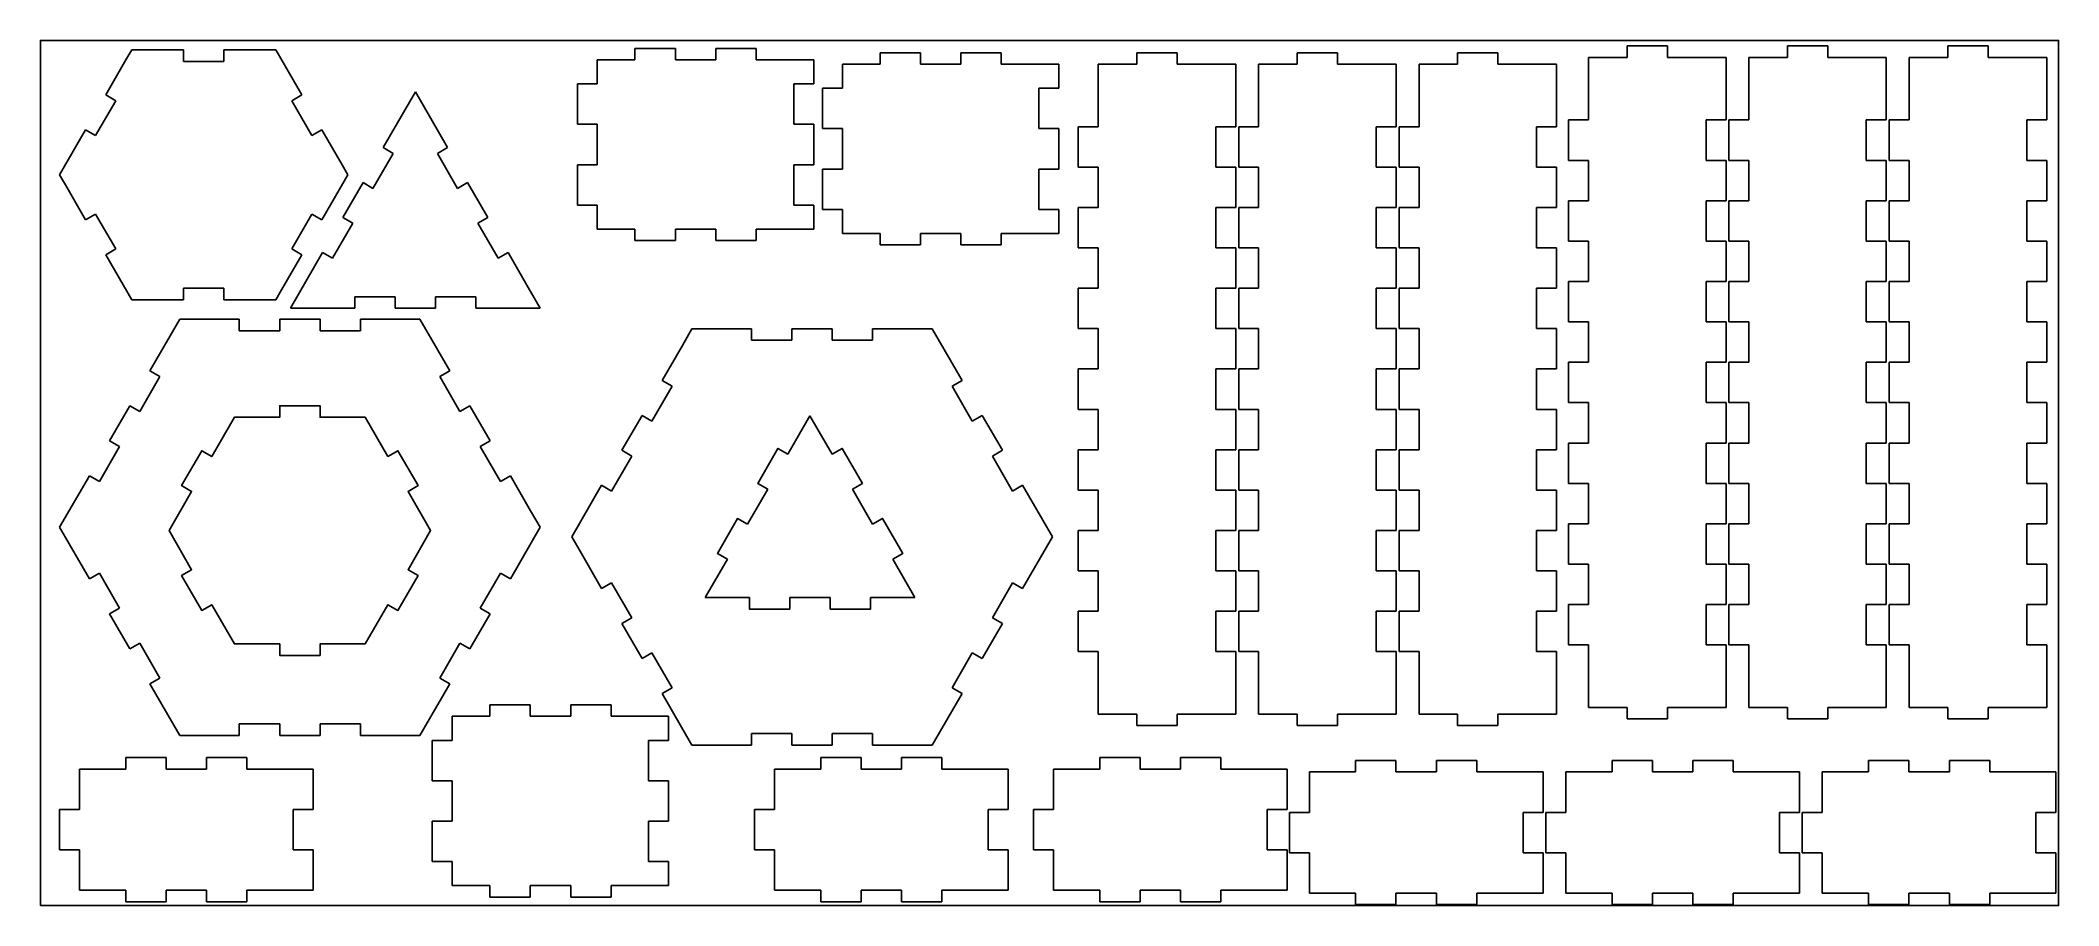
# Model space of a CAD drawing. Header units: millimetres. Extents: x 0 to 2100, y 0 to 900.
import ezdxf

# ---------------------------------------------------------------- set-up
doc = ezdxf.new("R2010")
doc.units = ezdxf.units.MM
doc.layers.add('Default', color=7, linetype='Continuous', true_color=0x000000)

msp = doc.modelspace()

# ---------------------------------------------------------------- linework, layer by layer
at = {"layer": 'Default', "color": 1, "true_color": 0xff0000}
for p, q in [((89, 879.6), (95, 890)), ((95, 890), (149, 890)), ((149, 890), (149, 878)), ((191, 878), (191, 890)), ((191, 890), (233, 890)), ((233, 890), (245, 890)), ((245, 890), (272, 843.2)), ((660.7, 891.7), (618.7, 891.7)), ((618.7, 891.7), (618.7, 879.7)), ((660.7, 879.7), (660.7, 891.7)), ((744.7, 891.7), (702.7, 891.7)), ((702.7, 891.7), (702.7, 879.7)), ((744.7, 879.7), (744.7, 891.7)), ((915.7, 887.2), (873.7, 887.2)), ((873.7, 887.2), (873.7, 875.2)), ((915.7, 875.2), (915.7, 887.2)), ((999.7, 887.2), (957.7, 887.2)), ((957.7, 887.2), (957.7, 875.2)), ((999.7, 875.2), (999.7, 887.2)), ((1182.9, 887.2), (1140.9, 887.2)), ((1140.9, 887.2), (1140.9, 875.2)), ((1182.9, 875.2), (1182.9, 887.2)), ((1349.8, 887.2), (1307.8, 887.2)), ((1307.8, 887.2), (1307.8, 875.2)), ((1349.8, 875.2), (1349.8, 887.2)), ((1516.6, 887.2), (1474.6, 887.2)), ((1474.6, 887.2), (1474.6, 875.2)), ((1516.6, 875.2), (1516.6, 887.2)), ((1610.8, 882.2), (1610.8, 817.2)), ((1650.9, 882.2), (1610.8, 882.2)), ((1692.9, 894.2), (1650.9, 894.2)), ((1650.9, 894.2), (1650.9, 882.2)), ((1692.9, 882.2), (1692.9, 894.2)), ((1753.9, 882.2), (1692.9, 882.2)), ((1753.9, 859.2), (1753.9, 882.2)), ((1777.6, 882.2), (1777.6, 817.2)), ((1817.8, 882.2), (1777.6, 882.2)), ((1859.8, 894.2), (1817.8, 894.2)), ((1817.8, 894.2), (1817.8, 882.2)), ((1859.8, 882.2), (1859.8, 894.2)), ((1920.7, 882.2), (1859.8, 882.2)), ((1920.7, 859.2), (1920.7, 882.2)), ((1944.5, 882.2), (1944.5, 817.2)), ((1984.6, 882.2), (1944.5, 882.2)), ((2026.6, 894.2), (1984.6, 894.2)), ((1984.6, 894.2), (1984.6, 882.2)), ((2026.6, 882.2), (2026.6, 894.2)), ((2087.6, 882.2), (2026.6, 882.2)), ((2087.6, 859.2), (2087.6, 882.2)), ((68, 843.2), (89, 879.6)), ((149, 878), (191, 878)), ((579.5, 879.7), (579.5, 854.7)), ((618.7, 879.7), (579.5, 879.7)), ((702.7, 879.7), (660.7, 879.7)), ((804.7, 879.7), (744.7, 879.7)), ((804.7, 854.7), (804.7, 879.7)), ((834.5, 875.2), (834.5, 850.2)), ((873.7, 875.2), (834.5, 875.2)), ((957.7, 875.2), (915.7, 875.2)), ((1059.7, 875.2), (999.7, 875.2)), ((1059.7, 850.2), (1059.7, 875.2)), ((1100.8, 875.2), (1100.8, 810.2)), ((1140.9, 875.2), (1100.8, 875.2)), ((1243.9, 875.2), (1182.9, 875.2)), ((1243.9, 852.2), (1243.9, 875.2)), ((1267.6, 875.2), (1267.6, 810.2)), ((1307.8, 875.2), (1267.6, 875.2)), ((1410.7, 875.2), (1349.8, 875.2)), ((1410.7, 852.2), (1410.7, 875.2)), ((1434.5, 875.2), (1434.5, 810.2)), ((1474.6, 875.2), (1434.5, 875.2)), ((1577.6, 875.2), (1516.6, 875.2)), ((1577.6, 852.2), (1577.6, 875.2)), ((78.4, 837.2), (68, 843.2)), ((272, 843.2), (261.6, 837.2)), ((377.7, 824.9), (390.2, 846.4)), ((390.2, 846.4), (423.6, 788.5)), ((579.5, 854.7), (558.8, 854.7)), ((558.8, 854.7), (558.8, 812.7)), ((783.9, 812.7), (783.9, 854.7)), ((783.9, 854.7), (804.7, 854.7)), ((834.5, 850.2), (813.7, 850.2)), ((813.7, 850.2), (813.7, 808.2)), ((1038.9, 808.2), (1038.9, 850.2)), ((1038.9, 850.2), (1059.7, 850.2)), ((1243.9, 810.2), (1243.9, 852.2)), ((1410.7, 810.2), (1410.7, 852.2)), ((1577.6, 810.2), (1577.6, 852.2)), ((1753.9, 817.2), (1753.9, 859.2)), ((1920.7, 817.2), (1920.7, 859.2)), ((2087.6, 817.2), (2087.6, 859.2)), ((57.4, 800.9), (78.4, 837.2)), ((261.6, 837.2), (282.6, 800.9)), ((356.7, 788.5), (377.7, 824.9)), ((20, 760.1), (47, 806.9)), ((47, 806.9), (57.4, 800.9)), ((282.6, 800.9), (293, 806.9)), ((293, 806.9), (314, 770.5)), ((558.8, 812.7), (579.5, 812.7)), ((579.5, 812.7), (579.5, 770.7)), ((804.7, 812.7), (783.9, 812.7)), ((804.7, 770.7), (804.7, 812.7)), ((813.7, 808.2), (834.5, 808.2)), ((834.5, 808.2), (834.5, 766.2)), ((1059.7, 808.2), (1038.9, 808.2)), ((1059.7, 766.2), (1059.7, 808.2)), ((1100.8, 810.2), (1080, 810.2)), ((1080, 810.2), (1080, 768.2)), ((1223.1, 768.2), (1223.1, 810.2)), ((1223.1, 810.2), (1243.9, 810.2)), ((1267.6, 810.2), (1246.9, 810.2)), ((1246.9, 810.2), (1246.9, 768.2)), ((1389.9, 768.2), (1389.9, 810.2)), ((1389.9, 810.2), (1410.7, 810.2)), ((1434.5, 810.2), (1413.7, 810.2)), ((1413.7, 810.2), (1413.7, 768.2)), ((1556.8, 768.2), (1556.8, 810.2)), ((1556.8, 810.2), (1577.6, 810.2)), ((1610.8, 817.2), (1590, 817.2)), ((1590, 817.2), (1590, 775.2)), ((1733.1, 775.2), (1733.1, 817.2)), ((1733.1, 817.2), (1753.9, 817.2)), ((1777.6, 817.2), (1756.9, 817.2)), ((1756.9, 817.2), (1756.9, 775.2)), ((1899.9, 775.2), (1899.9, 817.2)), ((1899.9, 817.2), (1920.7, 817.2)), ((1944.5, 817.2), (1923.7, 817.2)), ((1923.7, 817.2), (1923.7, 775.2)), ((2066.8, 775.2), (2066.8, 817.2)), ((2066.8, 817.2), (2087.6, 817.2)), ((346.1, 746.1), (367.1, 782.5)), ((367.1, 782.5), (356.7, 788.5)), ((423.6, 788.5), (413.2, 782.5)), ((413.2, 782.5), (434.2, 746.1)), ((26, 749.7), (20, 760.1)), ((320, 760.1), (293, 713.3)), ((314, 770.5), (320, 760.1)), ((579.5, 770.7), (558.8, 770.7)), ((558.8, 770.7), (558.8, 728.7)), ((783.9, 728.7), (783.9, 770.7)), ((783.9, 770.7), (804.7, 770.7)), ((834.5, 766.2), (813.7, 766.2)), ((813.7, 766.2), (813.7, 724.2)), ((1038.9, 724.2), (1038.9, 766.2)), ((1038.9, 766.2), (1059.7, 766.2)), ((1080, 768.2), (1100.8, 768.2)), ((1100.8, 768.2), (1100.8, 726.2)), ((1243.9, 768.2), (1223.1, 768.2)), ((1243.9, 726.2), (1243.9, 768.2)), ((1246.9, 768.2), (1267.6, 768.2)), ((1267.6, 768.2), (1267.6, 726.2)), ((1410.7, 768.2), (1389.9, 768.2)), ((1410.7, 726.2), (1410.7, 768.2)), ((1413.7, 768.2), (1434.5, 768.2)), ((1434.5, 768.2), (1434.5, 726.2)), ((1577.6, 768.2), (1556.8, 768.2)), ((1577.6, 726.2), (1577.6, 768.2)), ((1590, 775.2), (1610.8, 775.2)), ((1610.8, 775.2), (1610.8, 733.2)), ((1753.9, 775.2), (1733.1, 775.2)), ((1753.9, 733.2), (1753.9, 775.2)), ((1756.9, 775.2), (1777.6, 775.2)), ((1777.6, 775.2), (1777.6, 733.2)), ((1920.7, 775.2), (1899.9, 775.2)), ((1920.7, 733.2), (1920.7, 775.2)), ((1923.7, 775.2), (1944.5, 775.2)), ((1944.5, 775.2), (1944.5, 733.2)), ((2087.6, 775.2), (2066.8, 775.2)), ((2087.6, 733.2), (2087.6, 775.2)), ((47, 713.3), (26, 749.7)), ((314.7, 715.7), (335.7, 752.1)), ((335.7, 752.1), (346.1, 746.1)), ((434.2, 746.1), (444.6, 752.1)), ((444.6, 752.1), (465.6, 715.7)), ((57.4, 719.3), (47, 713.3)), ((78.4, 683), (57.4, 719.3)), ((282.6, 719.3), (261.6, 683)), ((293, 713.3), (282.6, 719.3)), ((325.1, 709.7), (314.7, 715.7)), ((465.6, 715.7), (455.2, 709.7)), ((558.8, 728.7), (579.5, 728.7)), ((579.5, 728.7), (579.5, 703.7)), ((804.7, 728.7), (783.9, 728.7)), ((804.7, 703.7), (804.7, 728.7)), ((813.7, 724.2), (834.5, 724.2)), ((834.5, 724.2), (834.5, 699.2)), ((1059.7, 724.2), (1038.9, 724.2)), ((1059.7, 699.2), (1059.7, 724.2)), ((1100.8, 726.2), (1080, 726.2)), ((1080, 726.2), (1080, 684.2)), ((1223.1, 684.2), (1223.1, 726.2)), ((1223.1, 726.2), (1243.9, 726.2)), ((1267.6, 726.2), (1246.9, 726.2)), ((1246.9, 726.2), (1246.9, 684.2)), ((1389.9, 684.2), (1389.9, 726.2)), ((1389.9, 726.2), (1410.7, 726.2)), ((1434.5, 726.2), (1413.7, 726.2)), ((1413.7, 726.2), (1413.7, 684.2)), ((1556.8, 684.2), (1556.8, 726.2)), ((1556.8, 726.2), (1577.6, 726.2)), ((1610.8, 733.2), (1590, 733.2)), ((1590, 733.2), (1590, 691.2)), ((1733.1, 691.2), (1733.1, 733.2)), ((1733.1, 733.2), (1753.9, 733.2)), ((1777.6, 733.2), (1756.9, 733.2)), ((1756.9, 733.2), (1756.9, 691.2)), ((1899.9, 691.2), (1899.9, 733.2)), ((1899.9, 733.2), (1920.7, 733.2)), ((1944.5, 733.2), (1923.7, 733.2)), ((1923.7, 733.2), (1923.7, 691.2)), ((2066.8, 691.2), (2066.8, 733.2)), ((2066.8, 733.2), (2087.6, 733.2)), ((304.1, 673.4), (325.1, 709.7)), ((455.2, 709.7), (476.2, 673.4)), ((579.5, 703.7), (618.7, 703.7)), ((618.7, 703.7), (618.7, 691.7)), ((660.7, 691.7), (660.7, 703.7)), ((660.7, 703.7), (702.7, 703.7)), ((702.7, 703.7), (702.7, 691.7)), ((744.7, 691.7), (744.7, 703.7)), ((744.7, 703.7), (786.7, 703.7)), ((786.7, 703.7), (804.7, 703.7)), ((834.5, 699.2), (873.7, 699.2)), ((873.7, 699.2), (873.7, 687.2)), ((915.7, 687.2), (915.7, 699.2)), ((915.7, 699.2), (957.7, 699.2)), ((957.7, 699.2), (957.7, 687.2)), ((999.7, 687.2), (999.7, 699.2)), ((999.7, 699.2), (1041.7, 699.2)), ((1041.7, 699.2), (1059.7, 699.2)), ((68, 677), (78.4, 683)), ((95, 630.2), (68, 677)), ((272, 677), (251, 640.6)), ((260.3, 621.4), (293.7, 679.4)), ((261.6, 683), (272, 677)), ((293.7, 679.4), (304.1, 673.4)), ((476.2, 673.4), (486.6, 679.4)), ((486.6, 679.4), (507.6, 643)), ((618.7, 691.7), (660.7, 691.7)), ((702.7, 691.7), (744.7, 691.7)), ((873.7, 687.2), (915.7, 687.2)), ((957.7, 687.2), (999.7, 687.2)), ((1080, 684.2), (1100.8, 684.2)), ((1100.8, 684.2), (1100.8, 642.2)), ((1243.9, 684.2), (1223.1, 684.2)), ((1243.9, 642.2), (1243.9, 684.2)), ((1246.9, 684.2), (1267.6, 684.2)), ((1267.6, 684.2), (1267.6, 642.2)), ((1410.7, 684.2), (1389.9, 684.2)), ((1410.7, 642.2), (1410.7, 684.2)), ((1413.7, 684.2), (1434.5, 684.2)), ((1434.5, 684.2), (1434.5, 642.2)), ((1577.6, 684.2), (1556.8, 684.2)), ((1577.6, 642.2), (1577.6, 684.2)), ((1590, 691.2), (1610.8, 691.2)), ((1610.8, 691.2), (1610.8, 649.2)), ((1753.9, 691.2), (1733.1, 691.2)), ((1753.9, 649.2), (1753.9, 691.2)), ((1756.9, 691.2), (1777.6, 691.2)), ((1777.6, 691.2), (1777.6, 649.2)), ((1920.7, 691.2), (1899.9, 691.2)), ((1920.7, 649.2), (1920.7, 691.2)), ((1923.7, 691.2), (1944.5, 691.2)), ((1944.5, 691.2), (1944.5, 649.2)), ((2087.6, 691.2), (2066.8, 691.2)), ((2087.6, 649.2), (2087.6, 691.2)), ((107, 630.2), (95, 630.2)), ((149, 630.2), (107, 630.2)), ((191, 642.2), (149, 642.2)), ((149, 642.2), (149, 630.2)), ((191, 630.2), (191, 642.2)), ((245, 630.2), (191, 630.2)), ((251, 640.6), (245, 630.2)), ((369.2, 633.4), (327.2, 633.4)), ((327.2, 633.4), (327.2, 621.4)), ((369.2, 621.4), (369.2, 633.4)), ((453.2, 633.4), (411.2, 633.4)), ((411.2, 633.4), (411.2, 621.4)), ((453.2, 621.4), (453.2, 633.4)), ((507.6, 643), (520.1, 621.4)), ((1100.8, 642.2), (1080, 642.2)), ((1080, 642.2), (1080, 600.2)), ((1223.1, 600.2), (1223.1, 642.2)), ((1223.1, 642.2), (1243.9, 642.2)), ((1267.6, 642.2), (1246.9, 642.2)), ((1246.9, 642.2), (1246.9, 600.2)), ((1389.9, 600.2), (1389.9, 642.2)), ((1389.9, 642.2), (1410.7, 642.2)), ((1434.5, 642.2), (1413.7, 642.2)), ((1413.7, 642.2), (1413.7, 600.2)), ((1556.8, 600.2), (1556.8, 642.2)), ((1556.8, 642.2), (1577.6, 642.2)), ((1610.8, 649.2), (1590, 649.2)), ((1590, 649.2), (1590, 607.2)), ((1733.1, 607.2), (1733.1, 649.2)), ((1733.1, 649.2), (1753.9, 649.2)), ((1777.6, 649.2), (1756.9, 649.2)), ((1756.9, 649.2), (1756.9, 607.2)), ((1899.9, 607.2), (1899.9, 649.2)), ((1899.9, 649.2), (1920.7, 649.2)), ((1944.5, 649.2), (1923.7, 649.2)), ((1923.7, 649.2), (1923.7, 607.2)), ((2066.8, 607.2), (2066.8, 649.2)), ((2066.8, 649.2), (2087.6, 649.2)), ((135, 592.7), (145, 610)), ((145, 610), (207, 610)), ((207, 610), (207, 598)), ((249, 598), (249, 610)), ((249, 610), (291, 610)), ((285.2, 621.4), (260.3, 621.4)), ((327.2, 621.4), (285.2, 621.4)), ((291, 610), (291, 598)), ((333, 598), (333, 610)), ((333, 610), (375, 610)), ((411.2, 621.4), (369.2, 621.4)), ((375, 610), (395, 610)), ((395, 610), (426, 556.3)), ((520.1, 621.4), (453.2, 621.4)), ((114, 556.3), (135, 592.7)), ((207, 598), (249, 598)), ((291, 598), (333, 598)), ((668, 582.7), (678, 600)), ((678, 600), (740, 600)), ((740, 600), (740, 588)), ((740, 588), (782, 588)), ((782, 588), (782, 600)), ((782, 600), (824, 600)), ((824, 600), (824, 588)), ((824, 588), (866, 588)), ((866, 588), (866, 600)), ((866, 600), (908, 600)), ((908, 600), (928, 600)), ((928, 600), (959, 546.3)), ((1080, 600.2), (1100.8, 600.2)), ((1100.8, 600.2), (1100.8, 558.2)), ((1243.9, 600.2), (1223.1, 600.2)), ((1243.9, 558.2), (1243.9, 600.2)), ((1246.9, 600.2), (1267.6, 600.2)), ((1267.6, 600.2), (1267.6, 558.2)), ((1410.7, 600.2), (1389.9, 600.2)), ((1410.7, 558.2), (1410.7, 600.2)), ((1413.7, 600.2), (1434.5, 600.2)), ((1434.5, 600.2), (1434.5, 558.2)), ((1577.6, 600.2), (1556.8, 600.2)), ((1577.6, 558.2), (1577.6, 600.2)), ((1590, 607.2), (1610.8, 607.2)), ((1610.8, 607.2), (1610.8, 565.2)), ((1753.9, 607.2), (1733.1, 607.2)), ((1753.9, 565.2), (1753.9, 607.2)), ((1756.9, 607.2), (1777.6, 607.2)), ((1777.6, 607.2), (1777.6, 565.2)), ((1920.7, 607.2), (1899.9, 607.2)), ((1920.7, 565.2), (1920.7, 607.2)), ((1923.7, 607.2), (1944.5, 607.2)), ((1944.5, 607.2), (1944.5, 565.2)), ((2087.6, 607.2), (2066.8, 607.2)), ((2087.6, 565.2), (2087.6, 607.2)), ((647, 546.3), (668, 582.7)), ((103.4, 513.9), (124.4, 550.3)), ((124.4, 550.3), (114, 556.3)), ((426, 556.3), (415.6, 550.3)), ((415.6, 550.3), (436.6, 513.9)), ((657.4, 540.3), (647, 546.3)), ((959, 546.3), (948.6, 540.3)), ((1100.8, 558.2), (1080, 558.2)), ((1080, 558.2), (1080, 516.2)), ((1223.1, 516.2), (1223.1, 558.2)), ((1223.1, 558.2), (1243.9, 558.2)), ((1267.6, 558.2), (1246.9, 558.2)), ((1246.9, 558.2), (1246.9, 516.2)), ((1389.9, 516.2), (1389.9, 558.2)), ((1389.9, 558.2), (1410.7, 558.2)), ((1434.5, 558.2), (1413.7, 558.2)), ((1413.7, 558.2), (1413.7, 516.2)), ((1556.8, 516.2), (1556.8, 558.2)), ((1556.8, 558.2), (1577.6, 558.2)), ((1610.8, 565.2), (1590, 565.2)), ((1590, 565.2), (1590, 523.2)), ((1733.1, 523.2), (1733.1, 565.2)), ((1733.1, 565.2), (1753.9, 565.2)), ((1777.6, 565.2), (1756.9, 565.2)), ((1756.9, 565.2), (1756.9, 523.2)), ((1899.9, 523.2), (1899.9, 565.2)), ((1899.9, 565.2), (1920.7, 565.2)), ((1944.5, 565.2), (1923.7, 565.2)), ((1923.7, 565.2), (1923.7, 523.2)), ((2066.8, 523.2), (2066.8, 565.2)), ((2066.8, 565.2), (2087.6, 565.2)), ((636.4, 503.9), (657.4, 540.3)), ((948.6, 540.3), (969.6, 503.9)), ((72, 483.6), (93, 519.9)), ((93, 519.9), (103.4, 513.9)), ((436.6, 513.9), (447, 519.9)), ((447, 519.9), (468, 483.6)), ((605, 473.6), (626, 509.9)), ((626, 509.9), (636.4, 503.9)), ((969.6, 503.9), (980, 509.9)), ((980, 509.9), (1001, 473.6)), ((1080, 516.2), (1100.8, 516.2)), ((1100.8, 516.2), (1100.8, 474.2)), ((1243.9, 516.2), (1223.1, 516.2)), ((1243.9, 474.2), (1243.9, 516.2)), ((1246.9, 516.2), (1267.6, 516.2)), ((1267.6, 516.2), (1267.6, 474.2)), ((1410.7, 516.2), (1389.9, 516.2)), ((1410.7, 474.2), (1410.7, 516.2)), ((1413.7, 516.2), (1434.5, 516.2)), ((1434.5, 516.2), (1434.5, 474.2)), ((1577.6, 516.2), (1556.8, 516.2)), ((1577.6, 474.2), (1577.6, 516.2)), ((1590, 523.2), (1610.8, 523.2)), ((1610.8, 523.2), (1610.8, 481.2)), ((1753.9, 523.2), (1733.1, 523.2)), ((1753.9, 481.2), (1753.9, 523.2)), ((1756.9, 523.2), (1777.6, 523.2)), ((1777.6, 523.2), (1777.6, 481.2)), ((1920.7, 523.2), (1899.9, 523.2)), ((1920.7, 481.2), (1920.7, 523.2)), ((1923.7, 523.2), (1944.5, 523.2)), ((1944.5, 523.2), (1944.5, 481.2)), ((2087.6, 523.2), (2066.8, 523.2)), ((2087.6, 481.2), (2087.6, 523.2)), ((82.4, 477.6), (72, 483.6)), ((468, 483.6), (457.6, 477.6)), ((61.4, 441.2), (82.4, 477.6)), ((457.6, 477.6), (478.6, 441.2)), ((594.4, 431.2), (615.4, 467.6)), ((615.4, 467.6), (605, 473.6)), ((1001, 473.6), (990.6, 467.6)), ((990.6, 467.6), (1011.6, 431.2)), ((1100.8, 474.2), (1080, 474.2)), ((1080, 474.2), (1080, 432.2)), ((1223.1, 432.2), (1223.1, 474.2)), ((1223.1, 474.2), (1243.9, 474.2)), ((1267.6, 474.2), (1246.9, 474.2)), ((1246.9, 474.2), (1246.9, 432.2)), ((1389.9, 432.2), (1389.9, 474.2)), ((1389.9, 474.2), (1410.7, 474.2)), ((1434.5, 474.2), (1413.7, 474.2)), ((1413.7, 474.2), (1413.7, 432.2)), ((1556.8, 432.2), (1556.8, 474.2)), ((1556.8, 474.2), (1577.6, 474.2)), ((1610.8, 481.2), (1590, 481.2)), ((1590, 481.2), (1590, 439.2)), ((1733.1, 439.2), (1733.1, 481.2)), ((1733.1, 481.2), (1753.9, 481.2)), ((1777.6, 481.2), (1756.9, 481.2)), ((1756.9, 481.2), (1756.9, 439.2)), ((1899.9, 439.2), (1899.9, 481.2)), ((1899.9, 481.2), (1920.7, 481.2)), ((1944.5, 481.2), (1923.7, 481.2)), ((1923.7, 481.2), (1923.7, 439.2)), ((2066.8, 439.2), (2066.8, 481.2)), ((2066.8, 481.2), (2087.6, 481.2)), ((20, 393.5), (51, 447.2)), ((51, 447.2), (61.4, 441.2)), ((478.6, 441.2), (489, 447.2)), ((489, 447.2), (510, 410.8)), ((553, 383.5), (584, 437.2)), ((584, 437.2), (594.4, 431.2)), ((1011.6, 431.2), (1022, 437.2)), ((1022, 437.2), (1043, 400.8)), ((1080, 432.2), (1100.8, 432.2)), ((1100.8, 432.2), (1100.8, 390.2)), ((1243.9, 432.2), (1223.1, 432.2)), ((1243.9, 390.2), (1243.9, 432.2)), ((1246.9, 432.2), (1267.6, 432.2)), ((1267.6, 432.2), (1267.6, 390.2)), ((1410.7, 432.2), (1389.9, 432.2)), ((1410.7, 390.2), (1410.7, 432.2)), ((1413.7, 432.2), (1434.5, 432.2)), ((1434.5, 432.2), (1434.5, 390.2)), ((1577.6, 432.2), (1556.8, 432.2)), ((1577.6, 390.2), (1577.6, 432.2)), ((1590, 439.2), (1610.8, 439.2)), ((1610.8, 439.2), (1610.8, 397.2)), ((1753.9, 439.2), (1733.1, 439.2)), ((1753.9, 397.2), (1753.9, 439.2)), ((1756.9, 439.2), (1777.6, 439.2)), ((1777.6, 439.2), (1777.6, 397.2)), ((1920.7, 439.2), (1899.9, 439.2)), ((1920.7, 397.2), (1920.7, 439.2)), ((1923.7, 439.2), (1944.5, 439.2)), ((1944.5, 439.2), (1944.5, 397.2)), ((2087.6, 439.2), (2066.8, 439.2)), ((2087.6, 397.2), (2087.6, 439.2)), ((510, 410.8), (520, 393.5)), ((1043, 400.8), (1053, 383.5)), ((30, 376.2), (20, 393.5)), ((520, 393.5), (489, 339.8)), ((563, 366.2), (553, 383.5)), ((1053, 383.5), (1022, 329.8)), ((1100.8, 390.2), (1080, 390.2)), ((1080, 390.2), (1080, 348.2)), ((1223.1, 348.2), (1223.1, 390.2)), ((1223.1, 390.2), (1243.9, 390.2)), ((1267.6, 390.2), (1246.9, 390.2)), ((1246.9, 390.2), (1246.9, 348.2)), ((1389.9, 348.2), (1389.9, 390.2)), ((1389.9, 390.2), (1410.7, 390.2)), ((1434.5, 390.2), (1413.7, 390.2)), ((1413.7, 390.2), (1413.7, 348.2)), ((1556.8, 348.2), (1556.8, 390.2)), ((1556.8, 390.2), (1577.6, 390.2)), ((1610.8, 397.2), (1590, 397.2)), ((1590, 397.2), (1590, 355.2)), ((1733.1, 355.2), (1733.1, 397.2)), ((1733.1, 397.2), (1753.9, 397.2)), ((1777.6, 397.2), (1756.9, 397.2)), ((1756.9, 397.2), (1756.9, 355.2)), ((1899.9, 355.2), (1899.9, 397.2)), ((1899.9, 397.2), (1920.7, 397.2)), ((1944.5, 397.2), (1923.7, 397.2)), ((1923.7, 397.2), (1923.7, 355.2)), ((2066.8, 355.2), (2066.8, 397.2)), ((2066.8, 397.2), (2087.6, 397.2)), ((51, 339.8), (30, 376.2)), ((584, 329.8), (563, 366.2)), ((61.4, 345.8), (51, 339.8)), ((82.4, 309.4), (61.4, 345.8)), ((478.6, 345.8), (457.6, 309.4)), ((489, 339.8), (478.6, 345.8)), ((1080, 348.2), (1100.8, 348.2)), ((1100.8, 348.2), (1100.8, 306.2)), ((1243.9, 348.2), (1223.1, 348.2)), ((1243.9, 306.2), (1243.9, 348.2)), ((1246.9, 348.2), (1267.6, 348.2)), ((1267.6, 348.2), (1267.6, 306.2)), ((1410.7, 348.2), (1389.9, 348.2)), ((1410.7, 306.2), (1410.7, 348.2)), ((1413.7, 348.2), (1434.5, 348.2)), ((1434.5, 348.2), (1434.5, 306.2)), ((1577.6, 348.2), (1556.8, 348.2)), ((1577.6, 306.2), (1577.6, 348.2)), ((1590, 355.2), (1610.8, 355.2)), ((1610.8, 355.2), (1610.8, 313.2)), ((1753.9, 355.2), (1733.1, 355.2)), ((1753.9, 313.2), (1753.9, 355.2)), ((1756.9, 355.2), (1777.6, 355.2)), ((1777.6, 355.2), (1777.6, 313.2)), ((1920.7, 355.2), (1899.9, 355.2)), ((1920.7, 313.2), (1920.7, 355.2)), ((1923.7, 355.2), (1944.5, 355.2)), ((1944.5, 355.2), (1944.5, 313.2)), ((2087.6, 355.2), (2066.8, 355.2)), ((2087.6, 313.2), (2087.6, 355.2)), ((594.4, 335.8), (584, 329.8)), ((615.4, 299.4), (594.4, 335.8)), ((1011.6, 335.8), (990.6, 299.4)), ((1022, 329.8), (1011.6, 335.8)), ((72, 303.4), (82.4, 309.4)), ((93, 267.1), (72, 303.4)), ((468, 303.4), (447, 267.1)), ((457.6, 309.4), (468, 303.4)), ((605, 293.4), (615.4, 299.4)), ((990.6, 299.4), (1001, 293.4)), ((1100.8, 306.2), (1080, 306.2)), ((1080, 306.2), (1080, 264.2)), ((1223.1, 264.2), (1223.1, 306.2)), ((1223.1, 306.2), (1243.9, 306.2)), ((1267.6, 306.2), (1246.9, 306.2)), ((1246.9, 306.2), (1246.9, 264.2)), ((1389.9, 264.2), (1389.9, 306.2)), ((1389.9, 306.2), (1410.7, 306.2)), ((1434.5, 306.2), (1413.7, 306.2)), ((1413.7, 306.2), (1413.7, 264.2)), ((1556.8, 264.2), (1556.8, 306.2)), ((1556.8, 306.2), (1577.6, 306.2)), ((1610.8, 313.2), (1590, 313.2)), ((1590, 313.2), (1590, 271.2)), ((1733.1, 271.2), (1733.1, 313.2)), ((1733.1, 313.2), (1753.9, 313.2)), ((1777.6, 313.2), (1756.9, 313.2)), ((1756.9, 313.2), (1756.9, 271.2)), ((1899.9, 271.2), (1899.9, 313.2)), ((1899.9, 313.2), (1920.7, 313.2)), ((1944.5, 313.2), (1923.7, 313.2)), ((1923.7, 313.2), (1923.7, 271.2)), ((2066.8, 271.2), (2066.8, 313.2)), ((2066.8, 313.2), (2087.6, 313.2)), ((103.4, 273.1), (93, 267.1)), ((124.4, 236.7), (103.4, 273.1)), ((436.6, 273.1), (415.6, 236.7)), ((447, 267.1), (436.6, 273.1)), ((626, 257.1), (605, 293.4)), ((1001, 293.4), (980, 257.1)), ((636.4, 263.1), (626, 257.1)), ((657.4, 226.7), (636.4, 263.1)), ((969.6, 263.1), (948.6, 226.7)), ((980, 257.1), (969.6, 263.1)), ((1080, 264.2), (1100.8, 264.2)), ((1100.8, 264.2), (1100.8, 222.2)), ((1243.9, 264.2), (1223.1, 264.2)), ((1243.9, 199.2), (1243.9, 264.2)), ((1246.9, 264.2), (1267.6, 264.2)), ((1267.6, 264.2), (1267.6, 222.2)), ((1410.7, 264.2), (1389.9, 264.2)), ((1410.7, 199.2), (1410.7, 264.2)), ((1413.7, 264.2), (1434.5, 264.2)), ((1434.5, 264.2), (1434.5, 222.2)), ((1577.6, 264.2), (1556.8, 264.2)), ((1577.6, 199.2), (1577.6, 264.2)), ((1590, 271.2), (1610.8, 271.2)), ((1610.8, 271.2), (1610.8, 229.2)), ((1753.9, 271.2), (1733.1, 271.2)), ((1753.9, 206.2), (1753.9, 271.2)), ((1756.9, 271.2), (1777.6, 271.2)), ((1777.6, 271.2), (1777.6, 229.2)), ((1920.7, 271.2), (1899.9, 271.2)), ((1920.7, 206.2), (1920.7, 271.2)), ((1923.7, 271.2), (1944.5, 271.2)), ((1944.5, 271.2), (1944.5, 229.2)), ((2087.6, 271.2), (2066.8, 271.2)), ((2087.6, 206.2), (2087.6, 271.2)), ((114, 230.7), (124.4, 236.7)), ((415.6, 236.7), (426, 230.7)), ((145, 177), (114, 230.7)), ((426, 230.7), (405, 194.3)), ((647, 220.7), (657.4, 226.7)), ((678, 167), (647, 220.7)), ((959, 220.7), (938, 184.3)), ((948.6, 226.7), (959, 220.7)), ((1100.8, 222.2), (1100.8, 199.2)), ((1267.6, 222.2), (1267.6, 199.2)), ((1434.5, 222.2), (1434.5, 199.2)), ((1610.8, 229.2), (1610.8, 206.2)), ((1777.6, 229.2), (1777.6, 206.2)), ((1944.5, 229.2), (1944.5, 206.2)), ((405, 194.3), (395, 177)), ((428.6, 196.9), (428.6, 171.9)), ((467.8, 196.9), (428.6, 196.9)), ((509.8, 208.9), (467.8, 208.9)), ((467.8, 208.9), (467.8, 196.9)), ((509.8, 196.9), (509.8, 208.9)), ((551.8, 196.9), (509.8, 196.9)), ((593.8, 208.9), (551.8, 208.9)), ((551.8, 208.9), (551.8, 196.9)), ((593.8, 196.9), (593.8, 208.9)), ((653.7, 196.9), (593.8, 196.9)), ((653.7, 171.9), (653.7, 196.9)), ((1100.8, 199.2), (1140.9, 199.2)), ((1140.9, 199.2), (1140.9, 187.2)), ((1182.9, 187.2), (1182.9, 199.2)), ((1182.9, 199.2), (1224.9, 199.2)), ((1224.9, 199.2), (1243.9, 199.2)), ((1267.6, 199.2), (1307.8, 199.2)), ((1307.8, 199.2), (1307.8, 187.2)), ((1349.8, 187.2), (1349.8, 199.2)), ((1349.8, 199.2), (1391.8, 199.2)), ((1391.8, 199.2), (1410.7, 199.2)), ((1434.5, 199.2), (1474.6, 199.2)), ((1474.6, 199.2), (1474.6, 187.2)), ((1516.6, 187.2), (1516.6, 199.2)), ((1516.6, 199.2), (1558.6, 199.2)), ((1558.6, 199.2), (1577.6, 199.2)), ((1610.8, 206.2), (1650.9, 206.2)), ((1650.9, 206.2), (1650.9, 194.2)), ((1650.9, 194.2), (1692.9, 194.2)), ((1692.9, 194.2), (1692.9, 206.2)), ((1692.9, 206.2), (1734.9, 206.2)), ((1734.9, 206.2), (1753.9, 206.2)), ((1777.6, 206.2), (1817.8, 206.2)), ((1817.8, 206.2), (1817.8, 194.2)), ((1817.8, 194.2), (1859.8, 194.2)), ((1859.8, 194.2), (1859.8, 206.2)), ((1859.8, 206.2), (1901.8, 206.2)), ((1901.8, 206.2), (1920.7, 206.2)), ((1944.5, 206.2), (1984.6, 206.2)), ((1984.6, 206.2), (1984.6, 194.2)), ((1984.6, 194.2), (2026.6, 194.2)), ((2026.6, 194.2), (2026.6, 206.2)), ((2026.6, 206.2), (2068.6, 206.2)), ((2068.6, 206.2), (2087.6, 206.2)), ((165, 177), (145, 177)), ((207, 177), (165, 177)), ((249, 189), (207, 189)), ((207, 189), (207, 177)), ((249, 177), (249, 189)), ((291, 177), (249, 177)), ((333, 189), (291, 189)), ((291, 189), (291, 177)), ((333, 177), (333, 189)), ((395, 177), (333, 177)), ((428.6, 171.9), (407.8, 171.9)), ((407.8, 171.9), (407.8, 129.9)), ((632.9, 129.9), (632.9, 171.9)), ((632.9, 171.9), (653.7, 171.9)), ((782, 179), (740, 179)), ((740, 179), (740, 167)), ((782, 167), (782, 179)), ((866, 179), (824, 179)), ((824, 179), (824, 167)), ((866, 167), (866, 179)), ((938, 184.3), (928, 167)), ((1140.9, 187.2), (1182.9, 187.2)), ((1307.8, 187.2), (1349.8, 187.2)), ((1474.6, 187.2), (1516.6, 187.2)), ((130.9, 154), (88.9, 154)), ((88.9, 154), (88.9, 142)), ((130.9, 142), (130.9, 154)), ((214.9, 154), (172.9, 154)), ((172.9, 154), (172.9, 142)), ((214.9, 142), (214.9, 154)), ((698, 167), (678, 167)), ((740, 167), (698, 167)), ((824, 167), (782, 167)), ((854.1, 154), (812.1, 154)), ((812.1, 154), (812.1, 142)), ((854.1, 142), (854.1, 154)), ((928, 167), (866, 167)), ((938.1, 154), (896.1, 154)), ((896.1, 154), (896.1, 142)), ((938.1, 142), (938.1, 154)), ((1144.3, 154), (1102.3, 154)), ((1102.3, 154), (1102.3, 142)), ((1144.3, 142), (1144.3, 154)), ((1228.3, 154), (1186.3, 154)), ((1186.3, 154), (1186.3, 142)), ((1228.3, 142), (1228.3, 154)), ((1410.5, 151), (1368.5, 151)), ((1368.5, 151), (1368.5, 139)), ((1410.5, 139), (1410.5, 151)), ((1494.5, 151), (1452.5, 151)), ((1452.5, 151), (1452.5, 139)), ((1494.5, 139), (1494.5, 151)), ((1677.4, 151), (1635.4, 151)), ((1635.4, 151), (1635.4, 139)), ((1677.4, 139), (1677.4, 151)), ((1761.4, 151), (1719.4, 151)), ((1719.4, 151), (1719.4, 139)), ((1761.4, 139), (1761.4, 151)), ((1944.3, 151), (1902.3, 151)), ((1902.3, 151), (1902.3, 139)), ((1944.3, 139), (1944.3, 151)), ((2028.3, 151), (1986.3, 151)), ((1986.3, 151), (1986.3, 139)), ((2028.3, 139), (2028.3, 151)), ((40.8, 142), (40.8, 100)), ((46.9, 142), (40.8, 142)), ((88.9, 142), (46.9, 142)), ((172.9, 142), (130.9, 142)), ((283.9, 142), (214.9, 142)), ((283.9, 100), (283.9, 142)), ((407.8, 129.9), (428.6, 129.9)), ((428.6, 129.9), (428.6, 87.9)), ((653.7, 129.9), (632.9, 129.9)), ((653.7, 87.9), (653.7, 129.9)), ((763.9, 142), (763.9, 100)), ((770.1, 142), (763.9, 142)), ((812.1, 142), (770.1, 142)), ((896.1, 142), (854.1, 142)), ((1007, 142), (938.1, 142)), ((1007, 100), (1007, 142)), ((1054.1, 142), (1054.1, 100)), ((1060.3, 142), (1054.1, 142)), ((1102.3, 142), (1060.3, 142)), ((1186.3, 142), (1144.3, 142)), ((1297.2, 142), (1228.3, 142)), ((1297.2, 100), (1297.2, 142)), ((1320.4, 139), (1320.4, 97)), ((1326.5, 139), (1320.4, 139)), ((1368.5, 139), (1326.5, 139)), ((1452.5, 139), (1410.5, 139)), ((1563.5, 139), (1494.5, 139)), ((1563.5, 97), (1563.5, 139)), ((1587.3, 139), (1587.3, 97)), ((1593.4, 139), (1587.3, 139)), ((1635.4, 139), (1593.4, 139)), ((1719.4, 139), (1677.4, 139)), ((1830.3, 139), (1761.4, 139)), ((1830.3, 97), (1830.3, 139)), ((1854.1, 139), (1854.1, 97)), ((1860.3, 139), (1854.1, 139)), ((1902.3, 139), (1860.3, 139)), ((1986.3, 139), (1944.3, 139)), ((2097.2, 139), (2028.3, 139)), ((2097.2, 97), (2097.2, 139)), ((40.8, 100), (20, 100)), ((20, 100), (20, 58)), ((263.1, 58), (263.1, 100)), ((263.1, 100), (283.9, 100)), ((428.6, 87.9), (407.8, 87.9)), ((407.8, 87.9), (407.8, 45.9)), ((632.9, 45.9), (632.9, 87.9)), ((632.9, 87.9), (653.7, 87.9)), ((763.9, 100), (743.1, 100)), ((743.1, 100), (743.1, 58)), ((986.2, 58), (986.2, 100)), ((986.2, 100), (1007, 100)), ((1054.1, 100), (1033.3, 100)), ((1033.3, 100), (1033.3, 58)), ((1276.4, 58), (1276.4, 100)), ((1276.4, 100), (1297.2, 100)), ((1320.4, 97), (1299.6, 97)), ((1299.6, 97), (1299.6, 55)), ((1542.7, 55), (1542.7, 97)), ((1542.7, 97), (1563.5, 97)), ((1587.3, 97), (1566.5, 97)), ((1566.5, 97), (1566.5, 55)), ((1809.5, 55), (1809.5, 97)), ((1809.5, 97), (1830.3, 97)), ((1854.1, 97), (1833.3, 97)), ((1833.3, 97), (1833.3, 55)), ((2076.4, 55), (2076.4, 97)), ((2076.4, 97), (2097.2, 97)), ((20, 58), (40.8, 58)), ((40.8, 58), (40.8, 16)), ((283.9, 58), (263.1, 58)), ((283.9, 16), (283.9, 58)), ((407.8, 45.9), (428.6, 45.9)), ((428.6, 45.9), (428.6, 20.9)), ((653.7, 45.9), (632.9, 45.9)), ((653.7, 20.9), (653.7, 45.9)), ((743.1, 58), (763.9, 58)), ((763.9, 58), (763.9, 16)), ((1007, 58), (986.2, 58)), ((1007, 16), (1007, 58)), ((1033.3, 58), (1054.1, 58)), ((1054.1, 58), (1054.1, 16)), ((1297.2, 58), (1276.4, 58)), ((1297.2, 16), (1297.2, 58)), ((1299.6, 55), (1320.4, 55)), ((1320.4, 55), (1320.4, 13)), ((1563.5, 55), (1542.7, 55)), ((1563.5, 13), (1563.5, 55)), ((1566.5, 55), (1587.3, 55)), ((1587.3, 55), (1587.3, 13)), ((1830.3, 55), (1809.5, 55)), ((1830.3, 13), (1830.3, 55)), ((1833.3, 55), (1854.1, 55)), ((1854.1, 55), (1854.1, 13)), ((2097.2, 55), (2076.4, 55)), ((2097.2, 13), (2097.2, 55)), ((40.8, 16), (88.9, 16)), ((88.9, 16), (88.9, 4)), ((88.9, 4), (130.9, 4)), ((130.9, 4), (130.9, 16)), ((130.9, 16), (172.9, 16)), ((172.9, 16), (172.9, 4)), ((172.9, 4), (214.9, 4)), ((214.9, 4), (214.9, 16)), ((214.9, 16), (256.9, 16)), ((256.9, 16), (283.9, 16)), ((428.6, 20.9), (467.8, 20.9)), ((467.8, 20.9), (467.8, 8.9)), ((467.8, 8.9), (509.8, 8.9)), ((509.8, 8.9), (509.8, 20.9)), ((509.8, 20.9), (551.8, 20.9)), ((551.8, 20.9), (551.8, 8.9)), ((551.8, 8.9), (593.8, 8.9)), ((593.8, 8.9), (593.8, 20.9)), ((593.8, 20.9), (635.8, 20.9)), ((635.8, 20.9), (653.7, 20.9)), ((763.9, 16), (812.1, 16)), ((812.1, 16), (812.1, 4)), ((812.1, 4), (854.1, 4)), ((854.1, 4), (854.1, 16)), ((854.1, 16), (896.1, 16)), ((896.1, 16), (896.1, 4)), ((896.1, 4), (938.1, 4)), ((938.1, 4), (938.1, 16)), ((938.1, 16), (980.1, 16)), ((980.1, 16), (1007, 16)), ((1054.1, 16), (1102.3, 16)), ((1102.3, 16), (1102.3, 4)), ((1102.3, 4), (1144.3, 4)), ((1144.3, 4), (1144.3, 16)), ((1144.3, 16), (1186.3, 16)), ((1186.3, 16), (1186.3, 4)), ((1186.3, 4), (1228.3, 4)), ((1228.3, 4), (1228.3, 16)), ((1228.3, 16), (1270.3, 16)), ((1270.3, 16), (1297.2, 16)), ((1320.4, 13), (1368.5, 13)), ((1368.5, 13), (1368.5, 1)), ((1368.5, 1), (1410.5, 1)), ((1410.5, 1), (1410.5, 13)), ((1410.5, 13), (1452.5, 13)), ((1452.5, 13), (1452.5, 1)), ((1452.5, 1), (1494.5, 1)), ((1494.5, 1), (1494.5, 13)), ((1494.5, 13), (1536.5, 13)), ((1536.5, 13), (1563.5, 13)), ((1587.3, 13), (1635.4, 13)), ((1635.4, 13), (1635.4, 1)), ((1635.4, 1), (1677.4, 1)), ((1677.4, 1), (1677.4, 13)), ((1677.4, 13), (1719.4, 13)), ((1719.4, 13), (1719.4, 1)), ((1719.4, 1), (1761.4, 1)), ((1761.4, 1), (1761.4, 13)), ((1761.4, 13), (1803.4, 13)), ((1803.4, 13), (1830.3, 13)), ((1854.1, 13), (1902.3, 13)), ((1902.3, 13), (1902.3, 1)), ((1902.3, 1), (1944.3, 1)), ((1944.3, 1), (1944.3, 13)), ((1944.3, 13), (1986.3, 13)), ((1986.3, 13), (1986.3, 1)), ((1986.3, 1), (2028.3, 1)), ((2028.3, 1), (2028.3, 13)), ((2028.3, 13), (2070.3, 13)), ((2070.3, 13), (2097.2, 13))]:
    msp.add_line(p, q, dxfattribs=at)
at = {"layer": 'Default'}
for points in [[(0, 0), (2100, 0), (2100, 900), (0, 900)], [(338.1, 508), (361.6, 467.2), (372, 473.2), (393, 436.9), (382.6, 430.9), (406.1, 390.1), (382.6, 349.3), (393, 343.3), (372, 307), (361.6, 313), (338.1, 272.2), (291, 272.2), (291, 260.2), (249, 260.2), (249, 272.2), (201.9, 272.2), (178.4, 313), (168, 307), (147, 343.3), (157.4, 349.3), (133.9, 390.1), (157.4, 430.9), (147, 436.9), (168, 473.2), (178.4, 467.2), (201.9, 508), (249, 508), (249, 520), (291, 520), (291, 508)]]:
    msp.add_lwpolyline(points, close=True, dxfattribs=at)
for points in [[(777.8, 469.6), (800.8, 509.5)], [(823.9, 469.6), (800.8, 509.5)], [(756.8, 433.2), (746.4, 439.2), (767.4, 475.6), (777.8, 469.6)], [(823.9, 469.6), (834.3, 475.6), (855.3, 439.2), (844.9, 433.2)], [(735.8, 396.8), (756.8, 433.2)], [(844.9, 433.2), (865.9, 396.8)], [(714.8, 360.4), (704.4, 366.4), (725.4, 402.8), (735.8, 396.8)], [(865.9, 396.8), (876.3, 402.8), (897.3, 366.4), (886.9, 360.4)], [(714.8, 360.4), (691.7, 320.5)], [(886.9, 360.4), (910, 320.5)], [(737.8, 320.5), (691.7, 320.5)], [(779.8, 320.5), (779.8, 308.5), (737.8, 308.5), (737.8, 320.5)], [(821.8, 320.5), (779.8, 320.5)], [(863.8, 320.5), (863.8, 308.5), (821.8, 308.5), (821.8, 320.5)], [(863.8, 320.5), (910, 320.5)]]:
    msp.add_lwpolyline(points, dxfattribs=at)

doc.saveas('drawing.dxf')
